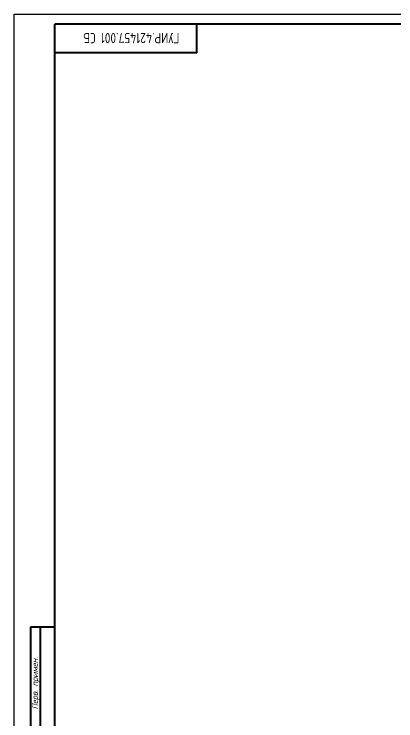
# Model space of a CAD drawing. Header units: inches. Extents: x -969 to 2045, y -594 to 12.
# Drawn here: x 1009.9 to 1198.1, y -336.6 to 11.5 of the extents above; entities that cross this region are included whole.
import ezdxf

# ---------------------------------------------------------------- set-up
doc = ezdxf.new("R2010")
doc.units = ezdxf.units.IN
doc.header["$MEASUREMENT"] = 0
doc.layers.add('KONTUR', color=7, linetype='Continuous')
for name, color, linetype, lineweight in [('Основная', 7, 'Continuous', 40), ('текст', 7, 'Continuous', 30), ('тонкая', 7, 'Continuous', 20)]:
    doc.layers.add(name, color=color, linetype=linetype, lineweight=lineweight)
doc.styles.add('GOST type A0', font='gost.TTF', dxfattribs={"height": 2.116667})

msp = doc.modelspace()

# ---------------------------------------------------------------- linework, layer by layer
at = {"layer": 'KONTUR'}
for p, q in [((1009.927, -582.461), (1009.927, 11.539)), ((1009.927, 11.539), (1850.927, 11.539))]:
    msp.add_line(p, q, dxfattribs=at)
at = {"layer": 'Основная'}
for p, q in [((1029.927, -537.461), (1029.927, 6.539)), ((1845.927, 6.539), (1029.927, 6.539)), ((1099.927, -7.461), (1099.927, 6.539)), ((1099.927, -7.461), (1029.927, -7.461)), ((1017.927, -290.461), (1017.927, -410.461)), ((1029.927, -290.461), (1017.927, -290.461)), ((1022.927, -410.461), (1022.927, -290.461))]:
    msp.add_line(p, q, dxfattribs=at)

# ---------------------------------------------------------------- texts
at = {"layer": 'текст', "style": 'GOST type A0', "oblique": 15}
msp.add_text('Перв. примен.', height=3, rotation=90, dxfattribs=at).set_placement((1021.68, -330.949))
at = {"layer": 'тонкая', "insert": (1091.387, -2.762), "char_height": 5, "attachment_point": 1, "rotation": 180, "style": 'GOST type A0'}
msp.add_mtext_dynamic_manual_height_columns('ГУИР.421457.001 СБ', width=52.32757, gutter_width=47.884, heights=[3.685], dxfattribs=at)

doc.saveas('drawing.dxf')
